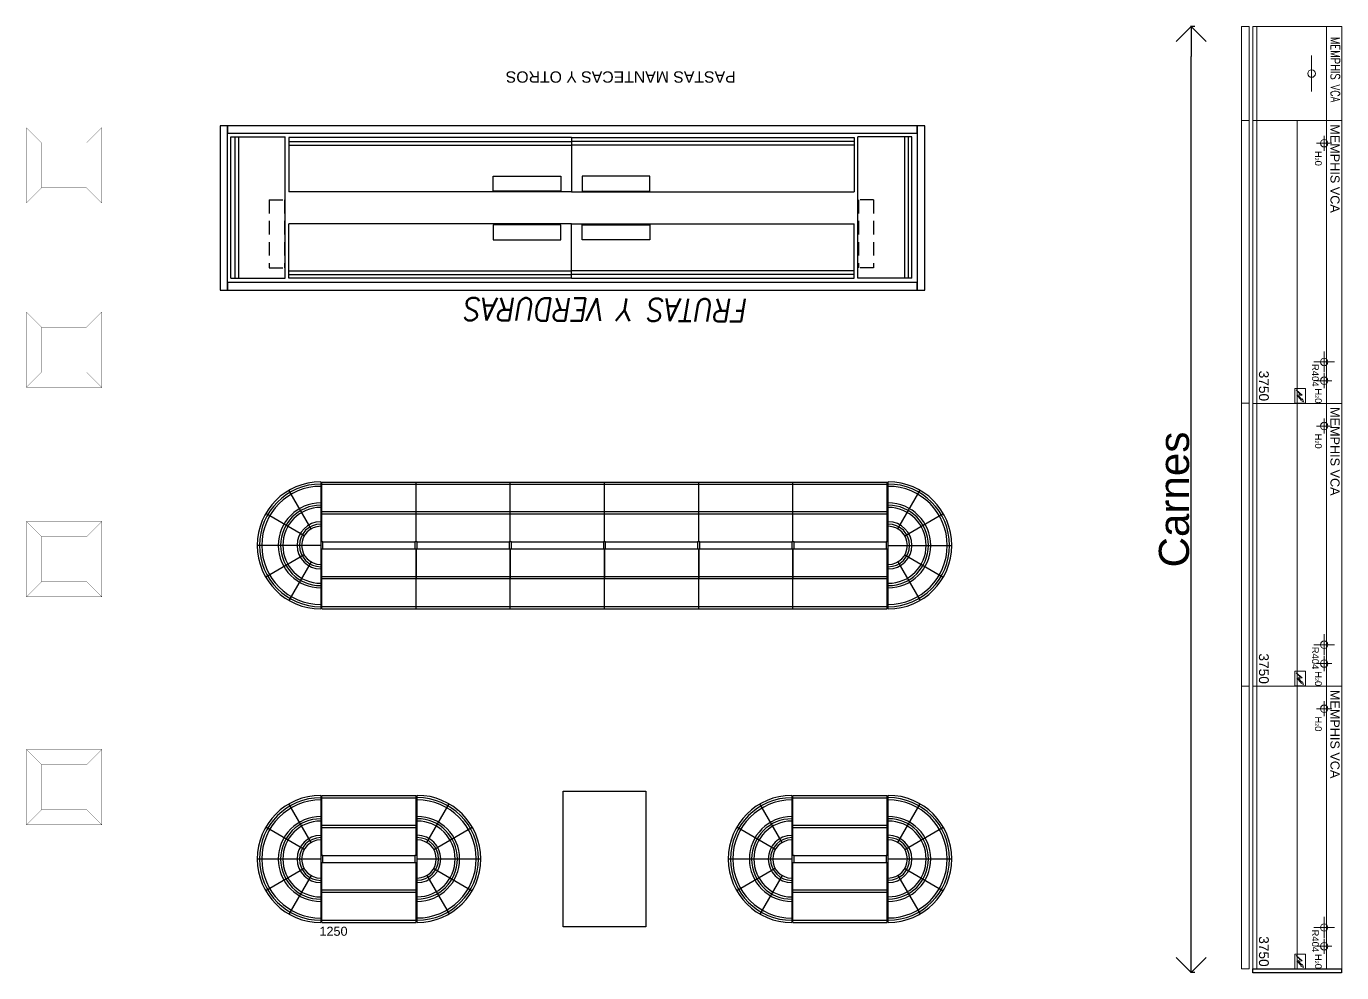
# Model space of a CAD drawing. Extents: x 306 to 2240, y 18 to 779.
# Drawn here: x 669.24 to 686.69, y 361.36 to 373.91 of the extents above; entities that cross this region are included whole.
import ezdxf
from ezdxf.enums import TextEntityAlignment as Align

# ---------------------------------------------------------------- set-up
doc = ezdxf.new("R2010")
doc.units = 0
doc.header["$MEASUREMENT"] = 0
doc.header["$PDMODE"] = 3
doc.linetypes.add('DOT', pattern=[0.2, 0.18, -0.02])
for name, color, linetype in [('0 Arneg Cabinet', 1, 'Continuous'), ('COTAS', 2, 'Continuous'), ('EQUIPAMIENTO', 1, 'Continuous'), ('EQUIPAMIENTO SUPER', 1, 'Continuous'), ('GONDOLAS FORTEZZA', 1, 'Continuous'), ('LA FORTEZZA', 1, 'Continuous'), ('mobiliario', 1, 'Continuous'), ('MOBILIARIOS VARIOS', 1, 'Continuous')]:
    doc.layers.add(name, color=color, linetype=linetype)
doc.styles.add('arial', font='arial.ttf')
doc.styles.add('ROMAND', font='romans.shx')
doc.styles.add('ROMANS', font='romans.shx', dxfattribs={"height": 0.3})
doc.styles.get("Standard").update_dxf_attribs({"font": 'arial.ttf'})
doc.styles.add('STYLE1', font='romans.shx')
doc.dimstyles.new('COTA-1-100', dxfattribs={"dimtxt": 0.4, "dimasz": 0.4, "dimexe": 0.01, "dimexo": 0.05, "dimgap": 0.02, "dimtad": 1, "dimzin": 1, "dimtxsty": 'arial', "dimblk": 'OPEN90', "dimcen": 0.1, "dimdle": 1, "dimclrd": 1, "dimclre": 1, "dimclrt": 2, "dimadec": 0, "dimazin": 0, "dimtfac": 1, "dimtix": 1, "dimtmove": 1, "dimatfit": 2, "dimfxl": 0.05, "dimfxlon": 1, "dimtolj": 1, "dimtzin": 1, "dimarcsym": 0})

# ---------------------------------------------------------------- blocks, each defined once
blk = doc.blocks.new('MEMPHIS VCA 375')
at = {"layer": '0 Arneg Cabinet', "lineweight": 0}
for p, q in [((3259.398, 1523.361), (3259.398, 1524.539)), ((3259.398, 1524.539), (3263.148, 1524.539)), ((3262.598, 1524.445), (3262.598, 1524.168)), ((3263.148, 1524.539), (3263.148, 1523.361)), ((3259.398, 1524.339), (3263.148, 1524.339)), ((3259.598, 1524.306), (3259.798, 1524.306)), ((3259.698, 1524.406), (3259.698, 1524.206)), ((3262.459, 1524.306), (3262.736, 1524.306)), ((3262.748, 1524.306), (3262.948, 1524.306)), ((3262.848, 1524.406), (3262.848, 1524.206)), ((3259.398, 1523.95), (3263.148, 1523.95)), ((3263.148, 1523.411), (3259.398, 1523.411)), ((3263.148, 1523.361), (3259.398, 1523.361))]:
    blk.add_line(p, q, dxfattribs=at)
at = {"layer": '0 Arneg Cabinet', "lineweight": 0, "ltscale": 11}
for points in [[(3262.95, 1524.059), (3262.95, 1523.919), (3263.145, 1523.919), (3263.145, 1524.059)], [(3263.109, 1523.996), (3263.103, 1524.002), (3263.041, 1523.944), (3263.029, 1523.99), (3262.969, 1523.934), (3263.039, 1524.015), (3263.048, 1523.965), (3263.095, 1524.01), (3263.089, 1524.017), (3263.128, 1524.034)]]:
    blk.add_lwpolyline(points, close=True, dxfattribs=at)
at = {"layer": '0 Arneg Cabinet', "lineweight": 0}
for centre in [(3259.698, 1524.306), (3262.598, 1524.306), (3262.848, 1524.306)]:
    blk.add_circle(centre, 0.05, dxfattribs=at)
at = {"layer": '0 Arneg Cabinet', "linetype": 'ByBlock', "lineweight": 0, "width": 1.49971, "attachment_point": 1, "style": 'ROMANS'}
for s, insert, char_height in [('{\\fArial|b0|i0|c0|p34;MEMPHIS VCA}', (3259.447, 1524.51), 0.12), ('{\\fArial|b0|i0|c0|p34;H\\H0.5556x;2\\H1.8x;0}', (3259.799, 1524.274), 0.09), ('{\\fArial|b0|i0|c0|p34;H\\H0.5556x;2\\H1.8x;0}', (3262.949, 1524.274), 0.09), ('{\\fArial|b0|i0|c0|p34;R404}', (3262.625, 1524.234), 0.09), ('{\\fArial|b0|i0|c0|p34;3750}', (3262.714, 1523.571, 31.79), 0.13)]:
    blk.add_mtext(s, dxfattribs=dict(at, insert=insert, char_height=char_height))
blk = doc.blocks.new('lat')
at = {"layer": '0 Arneg Cabinet'}
blk.add_lwpolyline([(2528.249, 1319.152), (2528.299, 1319.152), (2528.299, 1317.974), (2528.249, 1317.974)], close=True, dxfattribs=at)
blk = doc.blocks.new('_Open90')
at = {"color": 0, "linetype": 'ByBlock', "lineweight": -2}
for p, q in [((-0.5, 0.5), (0, 0)), ((0, 0), (-1, 0)), ((0, 0), (-0.5, -0.5))]:
    blk.add_line(p, q, dxfattribs=at)
blk = doc.blocks.new('*D110')
at = {"layer": 'COTAS', "color": 1, "lineweight": -2, "transparency": 16777216}
for p, q in [((684.747, 373.911), (684.687, 373.911)), ((684.697, 361.762), (684.697, 373.511)), ((684.747, 361.362), (684.687, 361.362))]:
    blk.add_line(p, q, dxfattribs=at)
at = {"layer": 'Defpoints', "color": 0, "transparency": 16777216}
for p in [(684.697, 373.911), (685.366, 373.911, 0), (685.916, 361.362)]:
    blk.add_point(p, dxfattribs=at)
at = {"layer": 'COTAS', "color": 1, "lineweight": -2, "transparency": 16777216, "xscale": 0.4, "yscale": 0.4, "zscale": 0.4}
for p, rotation in [((684.697, 373.911), 90), ((684.697, 361.362), 270)]:
    blk.add_blockref('_Open90', p, dxfattribs=dict(at, rotation=rotation))
at = {"layer": 'COTAS', "color": 2, "lineweight": 0, "transparency": 16777216, "insert": (684.471, 367.636), "char_height": 0.4, "attachment_point": 5, "rotation": 90, "style": 'arial'}
blk.add_mtext('\\A1;Carnes', dxfattribs=at)
blk = doc.blocks.new('MODULO VERDULERIA')
at = {"layer": 'EQUIPAMIENTO SUPER'}
for p, q in [((-0.84, -1.265), (-0.84, -0.015)), ((-0.045, -0.015), (-0.84, -0.015)), ((-0.81, -1.265), (-0.81, -0.015)), ((-0.045, -0.015), (-0.445, -0.015)), ((-0.445, -0.015), (-0.445, -1.265)), ((-0.415, -0.015), (-0.415, -1.265)), ((-0.045, -1.25), (-0.045, -0.03)), ((0.84, -0.015), (0.045, -0.015)), ((0.045, -0.015), (0.445, -0.015)), ((0.045, -1.25), (0.045, -0.03)), ((0.415, -0.015), (0.415, -1.265)), ((0.445, -0.015), (0.445, -1.265)), ((0.81, -1.265), (0.81, -0.015)), ((0.84, -1.265), (0.84, -0.015)), ((-0.045, -1.265), (-0.84, -1.265)), ((0.84, -1.265), (0.045, -1.265))]:
    blk.add_line(p, q, dxfattribs=at)
for points in [[(-0.045, -0.03), (0.045, -0.03), (0.045, 0), (-0.045, 0)], [(-0.045, -1.28), (0.045, -1.28), (0.045, -1.25), (-0.045, -1.25)]]:
    blk.add_lwpolyline(points, close=True, dxfattribs=at)
blk = doc.blocks.new('CABECERA VERDULERIA')
for p, q in [((2814.611, 1989.847), (2816.297, 1989.847)), ((2815.235, 1989.72), (2814.724, 1989.425)), ((2815.454, 1989.847), (2815.454, 1989.004)), ((2815.673, 1989.72), (2816.184, 1989.425)), ((2815.327, 1989.628), (2815.032, 1989.117)), ((2815.58, 1989.628), (2815.875, 1989.117))]:
    blk.add_line(p, q)
for radius in [0.843, 0.813, 0.783, 0.563, 0.563, 0.533, 0.503, 0.313, 0.283, 0.253]:
    blk.add_arc((2815.454, 1989.847), radius, 180, 0)
blk = doc.blocks.new('HEL1')
at = {"color": 0, "linetype": 'Continuous'}
for p, q in [((12.056, 522.36), (12.056, 518.61)), ((12.676, 518.61), (12.676, 522.36)), ((12.726, 518.61), (12.726, 522.36)), ((12.776, 522.36), (12.776, 518.61)), ((12.776, 518.61), (12.056, 518.61))]:
    blk.add_line(p, q, dxfattribs=at)
at = {"color": 0}
blk.add_line((12.776, 522.36), (12.056, 522.36), dxfattribs=at)
at = {"color": 0, "linetype": 'Continuous', "elevation": 0}
blk.add_lwpolyline([(12.067, 521.32), (12.267, 521.32), (12.267, 522.22), (12.067, 522.22)], close=True, dxfattribs=at)
blk = doc.blocks.new('HEL CAB')
at = {"color": 0, "linetype": 'Continuous'}
for p, q in [((10.901, 517.843), (10.901, 518.563)), ((12.776, 518.563), (10.901, 518.563)), ((10.901, 517.943), (12.776, 517.943)), ((10.901, 517.893), (12.776, 517.893)), ((12.776, 517.843), (10.901, 517.843))]:
    blk.add_line(p, q, dxfattribs=at)
at = {"color": 0, "linetype": 'DOT'}
for p, q in [((11.736, 518.552), (12.636, 518.552)), ((11.736, 518.352), (11.736, 518.552)), ((12.636, 518.352), (12.636, 518.552)), ((11.736, 518.352), (12.636, 518.352))]:
    blk.add_line(p, q, dxfattribs=at)
at = {"color": 0}
blk.add_line((12.776, 517.843), (12.776, 518.563), dxfattribs=at)
blk = doc.blocks.new('TARIMA F STOCK')
at = {"layer": 'GONDOLAS FORTEZZA', "const_width": 0.003, "elevation": 0}
for points in [[(-16.797, 515.823), (-15.797, 515.823), (-15.797, 514.823), (-16.797, 514.823), (-16.797, 515.823)], [(-16.597, 515.623), (-15.997, 515.623), (-15.997, 515.023), (-16.597, 515.023), (-16.597, 515.623)]]:
    blk.add_lwpolyline(points, dxfattribs=at)
at = {"layer": 'GONDOLAS FORTEZZA', "color": 253, "const_width": 0.003, "elevation": 0}
for points in [[(-16.797, 515.823), (-16.597, 515.623)], [(-15.997, 515.623), (-15.797, 515.823)], [(-16.797, 514.823), (-16.597, 515.023)], [(-15.997, 515.023), (-15.797, 514.823)]]:
    blk.add_lwpolyline(points, dxfattribs=at)

msp = doc.modelspace()

# ---------------------------------------------------------------- linework, layer by layer
at = {"layer": 'EQUIPAMIENTO', "color": 1, "lineweight": 0}
for p, q in [((685.516, 372.661, 0), (685.516, 373.911, 0)), ((685.516, 372.661, 0), (685.516, 373.911, 0)), ((685.566, 372.661, 0), (685.566, 373.911, 0)), ((685.566, 372.661, 0), (685.566, 373.911, 0)), ((686.694, 373.911, 0), (686.694, 372.66, 0)), ((686.694, 373.911, 0), (686.694, 372.66, 0)), ((686.294, 373.524, 0), (686.294, 373.047, 0)), ((686.294, 373.524, 0), (686.294, 373.047, 0))]:
    msp.add_line(p, q, dxfattribs=at)
at = {"layer": 'EQUIPAMIENTO', "lineweight": 0}
msp.add_line((686.494, 373.911, 0), (686.494, 372.66, 0), dxfattribs=at)
msp.add_line((686.494, 373.911, 0), (686.494, 372.66, 0), dxfattribs=at)
at = {"layer": 'EQUIPAMIENTO', "color": 1, "lineweight": 0}
msp.add_circle((686.294, 373.285, 0), 0.05, dxfattribs=at)
msp.add_circle((686.294, 373.285, 0), 0.05, dxfattribs=at)
at = {"layer": 'LA FORTEZZA', "elevation": 0}
for points in [[(671.913, 370.412), (671.913, 372.593), (671.813, 372.593), (671.813, 370.412)], [(671.913, 372.493), (681.062, 372.493), (681.062, 372.593), (671.913, 372.593)], [(681.162, 370.412), (681.162, 372.593), (681.062, 372.593), (681.062, 370.412)], [(671.913, 370.412), (681.062, 370.412), (681.062, 370.512), (671.913, 370.512)]]:
    msp.add_lwpolyline(points, close=True, dxfattribs=at)
msp.add_lwpolyline([(676.363, 363.769), (677.463, 363.769), (677.463, 361.969), (676.363, 361.969), (676.363, 363.769)], dxfattribs=at)
at = {"layer": 'mobiliario', "lineweight": 0, "elevation": 0}
for points in [[(685.366, 372.661), (685.366, 373.911), (685.466, 373.911), (685.466, 372.661)], [(685.366, 372.661), (685.366, 373.911), (685.466, 373.911), (685.466, 372.661)], [(685.366, 368.912), (685.366, 372.662), (685.466, 372.662), (685.466, 368.912)], [(685.366, 368.912), (685.366, 372.662), (685.466, 372.662), (685.466, 368.912)], [(685.366, 365.162), (685.366, 368.912), (685.466, 368.912), (685.466, 365.162)], [(685.366, 365.162), (685.366, 368.912), (685.466, 368.912), (685.466, 365.162)], [(685.366, 361.412), (685.366, 365.162), (685.466, 365.162), (685.466, 361.412)], [(685.366, 361.412), (685.366, 365.162), (685.466, 365.162), (685.466, 361.412)]]:
    msp.add_lwpolyline(points, close=True, dxfattribs=at)
at = {"layer": 'MOBILIARIOS VARIOS', "lineweight": 0}
msp.add_line((686.694, 373.911, 0), (685.516, 373.911, 0), dxfattribs=at)

# ---------------------------------------------------------------- block references
at = {"layer": '0 Arneg Cabinet', "lineweight": 0, "rotation": 270}
for name, p in [('MEMPHIS VCA 375', (-837.845, 3632.059, 0)), ('MEMPHIS VCA 375', (-837.845, 3632.059, 0)), ('MEMPHIS VCA 375', (-837.845, 3628.309, 0)), ('MEMPHIS VCA 375', (-837.845, 3628.309, 0)), ('MEMPHIS VCA 375', (-837.845, 3624.559, 0)), ('MEMPHIS VCA 375', (-837.845, 3624.559, 0)), ('lat', (-632.459, 2889.66, 0)), ('lat', (-632.459, 2889.66, 0))]:
    msp.add_blockref(name, p, dxfattribs=at)
at = {"layer": 'LA FORTEZZA'}
for name, p, rotation in [('TARIMA F STOCK', (154.42, 355.771, 0), 270), ('HEL CAB', (154.114, 383.346, 0), 270), ('HEL1', (1198.835, 359.659, 0), 90), ('HEL1', (154.114, 383.346, 0), 270), ('TARIMA F STOCK', (154.42, 353.326, 0), 270), ('CABECERA VERDULERIA', (-1316.699, 3182.482, 0), 270), ('MODULO VERDULERIA', (674.428, 367.028, 0), 270), ('MODULO VERDULERIA', (675.678, 367.028, 0), 270), ('MODULO VERDULERIA', (676.928, 367.028, 0), 270), ('MODULO VERDULERIA', (678.178, 367.028, 0), 270), ('MODULO VERDULERIA', (679.428, 367.028, 0), 270), ('MODULO VERDULERIA', (680.678, 367.028, 0), 270), ('CABECERA VERDULERIA', (2670.525, -2448.426, 0), 90), ('TARIMA F STOCK', (154.42, 350.548, 0), 270), ('TARIMA F STOCK', (154.42, 347.524, 0), 270), ('CABECERA VERDULERIA', (-1316.699, 3178.323, 0), 270), ('MODULO VERDULERIA', (674.428, 362.869, 0), 270), ('CABECERA VERDULERIA', (2664.275, -2452.584, 0), 90), ('CABECERA VERDULERIA', (-1310.449, 3178.323, 0), 270), ('MODULO VERDULERIA', (680.678, 362.869, 0), 270), ('CABECERA VERDULERIA', (2670.525, -2452.584, 0), 90)]:
    msp.add_blockref(name, p, dxfattribs=dict(at, rotation=rotation))
at = {"layer": 'LA FORTEZZA', "xscale": -1}
for name, p, rotation in [('HEL1', (154.114, 359.659, 0), 270), ('HEL CAB', (1198.835, 383.346, 0), 90), ('HEL1', (1198.835, 383.346, 0), 90)]:
    msp.add_blockref(name, p, dxfattribs=dict(at, rotation=rotation))

# ---------------------------------------------------------------- texts
at = {"layer": 'EQUIPAMIENTO', "lineweight": 0, "style": 'ROMAND', "width": 0.8}
msp.add_text('MEMPHIS VCA', height=0.12, rotation=270, dxfattribs=at).set_placement((686.668, 373.772, 0), align=Align.TOP_LEFT)
msp.add_text('MEMPHIS VCA', height=0.12, rotation=270, dxfattribs=at).set_placement((686.668, 373.772, 0), align=Align.TOP_LEFT)
at = {"layer": 'LA FORTEZZA', "style": 'STYLE1', "oblique": 9, "width": 0.9}
msp.add_text('FRUTAS Y VERDURAS', height=0.3, rotation=179.7541, dxfattribs=at).set_placement((678.823, 370.296, 0))
at = {"layer": 'LA FORTEZZA', "insert": (677.128, 373.24, 7.548), "char_height": 0.15, "width": 4.4991, "attachment_point": 5, "rotation": 180.0002}
msp.add_mtext('PASTAS MANTECAS Y OTROS', dxfattribs=at)
at = {"layer": 'LA FORTEZZA', "insert": (673.131, 361.971, 0), "char_height": 0.12, "attachment_point": 1}
msp.add_mtext_dynamic_manual_height_columns('1250', width=0.31283, gutter_width=12.5, heights=[0], dxfattribs=at)

# ---------------------------------------------------------------- dimensions: what is measured, and where the dimension line sits
at = {"layer": 'COTAS', "lineweight": 0}
dim = msp.add_linear_dim(base=(684.697, 373.911, 0), p1=(685.916, 361.362, 0), p2=(685.366, 373.911, 0), angle=90, text='Carnes', dimstyle='COTA-1-100', override={"dimarcsym": 1}, dxfattribs=at)
dim.commit()
dim.dimension.update_dxf_attribs({"geometry": '*D110', "text_midpoint": (684.471, 367.636, 0)})

doc.saveas('drawing.dxf')
